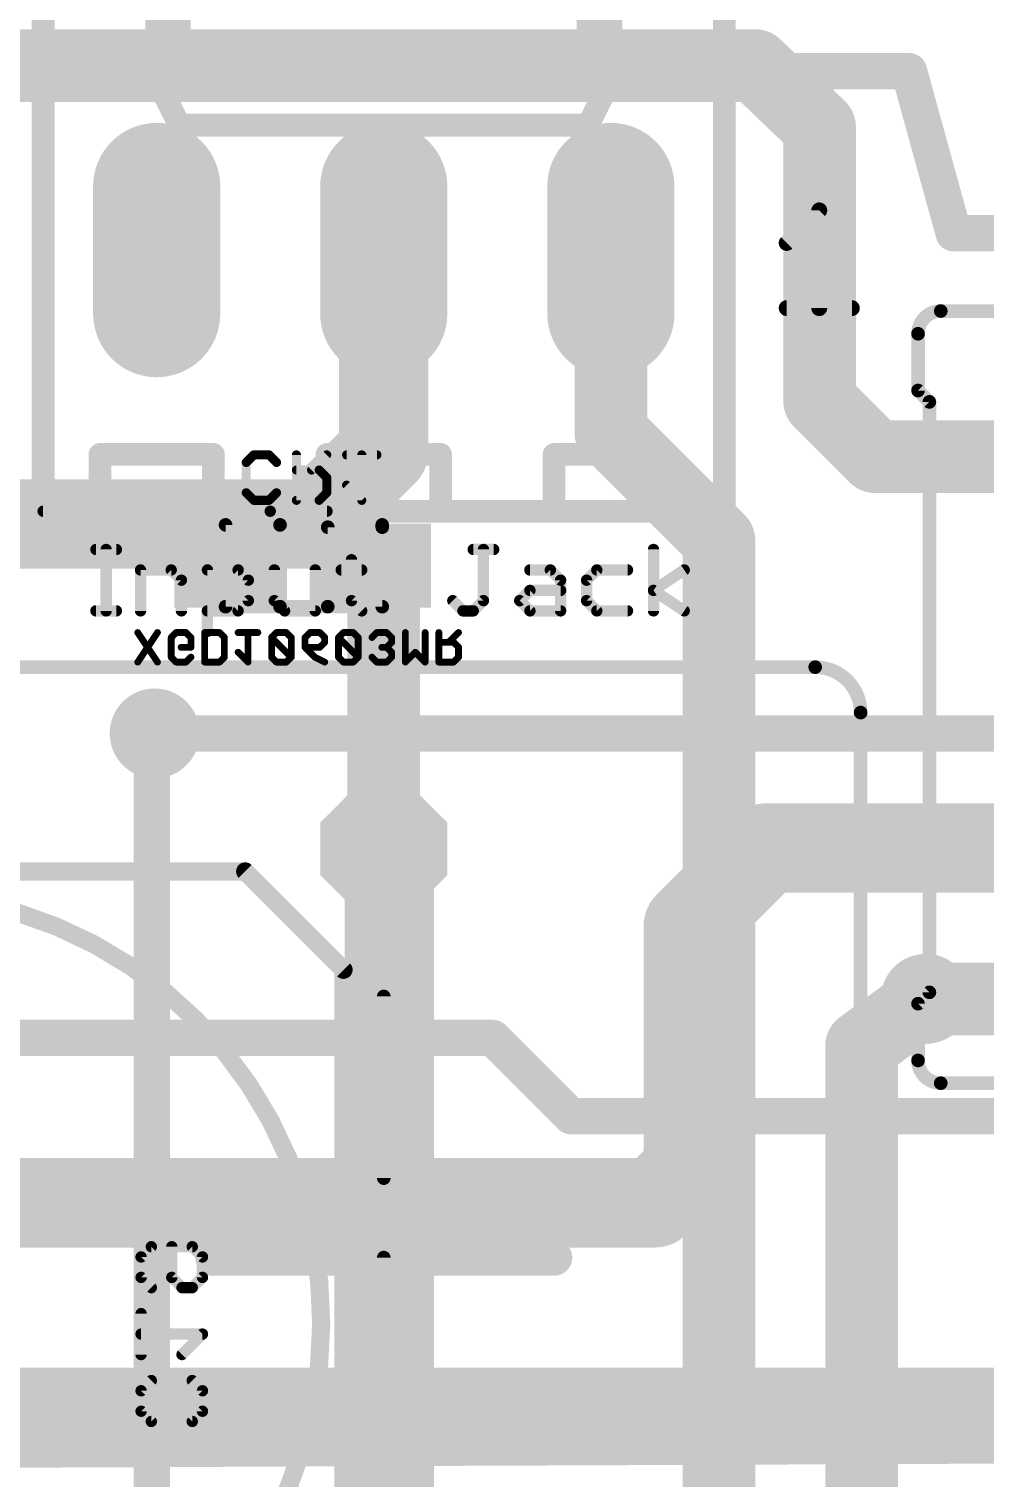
# Model space of a CAD drawing. Header units: inches. Extents: x -5 to 142, y -3 to 122.
# Drawn here: x 36.03 to 46.73, y 63.77 to 79.97 of the extents above; entities that cross this region are included whole.
import ezdxf

# ---------------------------------------------------------------- set-up
doc = ezdxf.new("R2010")
doc.units = ezdxf.units.IN
doc.header["$MEASUREMENT"] = 0
for name, color, linetype in [('1', 22, 'Continuous'), ('15', 22, 'Continuous'), ('16', 175, 'Continuous'), ('17', 82, 'Continuous'), ('18', 82, 'Continuous'), ('2', 175, 'Continuous'), ('21', 253, 'Continuous'), ('22', 253, 'Continuous'), ('26', 253, 'Continuous'), ('27', 253, 'Continuous'), ('51', 253, 'Continuous'), ('52', 253, 'Continuous')]:
    doc.layers.add(name, color=color, linetype=linetype)

# ---------------------------------------------------------------- blocks, each defined once
blk = doc.blocks.new('OCTAGONP')
at = {"const_width": 0.5}
blk.add_lwpolyline([(-0.25, -0.1036), (-0.25, 0.1036), (-0.1036, 0.25), (0.1036, 0.25), (0.25, 0.1036), (0.25, -0.1036), (0.1036, -0.25), (-0.1036, -0.25), (-0.25, -0.1036), (-0.25, 0.1036)], dxfattribs=at)
blk = doc.blocks.new('ROUNDP')
at = {"const_width": 0.5}
blk.add_lwpolyline([(0, -0.25, 1), (0, 0.25, 1), (0, -0.25)], format="xyb", dxfattribs=at)
blk = doc.blocks.new('RECT')
blk.add_solid([(-0.5, -0.5), (0.5, -0.5), (-0.5, 0.5), (0.5, 0.5)])
blk = doc.blocks.new('LONGP100')
at = {"const_width": 1}
blk.add_lwpolyline([(-0.5, 0), (0.5, 0)], dxfattribs=at)
at = {"const_width": 0.5}
for points in [[(-0.5, 0.25, 1), (-0.5, -0.25)], [(0.5, -0.25, 1), (0.5, 0.25)]]:
    blk.add_lwpolyline(points, format="xyb", dxfattribs=at)
blk = doc.blocks.new('ROUNDV')
at = {"const_width": 0.5}
blk.add_lwpolyline([(0, -0.25, 1), (0, 0.25, 1), (0, -0.25)], format="xyb", dxfattribs=at)

msp = doc.modelspace()

# ---------------------------------------------------------------- linework, layer by layer
msp.add_circle((21, 94), 16)
at = {"layer": '1'}
for points, const_width in [([(29.3438, 79.5625), (44.1562, 79.5625)], 0.8128), ([(44.1562, 79.5625), (44.875, 78.875)], 0.8128), ([(44.875, 78.875), (44.875, 75.8125)], 0.8128), ([(40, 77.5), (40, 75.25)], 1), ([(44.875, 75.8125), (45.5, 75.1875)], 0.8128), ([(40, 75.25), (39.1875, 74.4375)], 1), ([(45.5, 75.1875), (54.125, 75.1875)], 0.8128), ([(39.1875, 74.4375), (15.6475, 74.4375)], 1), ([(37.4375, 72.0938), (48.3125, 72.0938)], 0.4064), ([(31.7188, 68.6875), (41.2188, 68.6875)], 0.4064), ([(41.2188, 68.6875), (42.0938, 67.8125)], 0.4064), ([(42.0938, 67.8125), (60.2812, 67.8125)], 0.4064), ([(49.0625, 64.5), (29.5, 64.5)], 1)]:
    msp.add_lwpolyline(points, dxfattribs=dict(at, const_width=const_width))
for points, const_width in [([(44.2967, 79.7093, 1), (44.0158, 79.4157)], 0.4064), ([(44.1562, 79.3593, 1), (44.1562, 79.7657)], 0.4064), ([(45.0782, 78.875, 1), (44.6718, 78.875)], 0.4064), ([(44.7345, 78.7282, 1), (45.0155, 79.0218)], 0.4064), ([(40.25, 77.5, 1), (39.75, 77.5)], 0.5), ([(45.0187, 75.9562, 1), (44.7313, 75.6688)], 0.4064), ([(44.6718, 75.8125, 1), (45.0782, 75.8125)], 0.4064), ([(40.1768, 75.0732, 1), (39.8232, 75.4268)], 0.5), ([(45.5, 75.3907, 1), (45.5, 74.9843)], 0.4064), ([(45.3563, 75.0438, 1), (45.6437, 75.3312)], 0.4064), ([(39.75, 75.25, 1), (40.25, 75.25)], 0.5), ([(39.1875, 74.1875, 1), (39.1875, 74.6875)], 0.5), ([(39.0107, 74.6143, 1), (39.3643, 74.2607)], 0.5), ([(37.4375, 72.1953, 1), (37.4375, 71.9922)], 0.2032), ([(41.2906, 68.7593, 1), (41.1469, 68.6157)], 0.2032), ([(41.2188, 68.5859, 1), (41.2188, 68.7891)], 0.2032), ([(42.0938, 67.9141, 1), (42.0938, 67.7109)], 0.2032), ([(42.0219, 67.7407, 1), (42.1656, 67.8843)], 0.2032)]:
    msp.add_lwpolyline(points, format="xyb", dxfattribs=dict(at, const_width=const_width))
at = {"layer": '15'}
for points, const_width in [([(45.875, 79.5), (20.8125, 79.5)], 0.4064), ([(46.375, 77.6875), (45.875, 79.5)], 0.4064), ([(62.0625, 77.6875), (46.375, 77.6875)], 0.4064), ([(44.2812, 70.8125), (43.4062, 69.9375)], 1), ([(47.9375, 70.8125), (44.2812, 70.8125)], 1), ([(43.4062, 69.9375), (43.4062, 67.2188)], 1), ([(43.4062, 67.2188), (43.0312, 66.8438)], 1), ([(43.0312, 66.8438), (35.5, 66.8438)], 1), ([(34.375, 64.375), (49.5, 64.4375)], 1)]:
    msp.add_lwpolyline(points, dxfattribs=dict(at, const_width=const_width))
for points, const_width in [([(45.9729, 79.527, 1), (45.7771, 79.473)], 0.2032), ([(45.875, 79.3984, 1), (45.875, 79.6016)], 0.2032), ([(46.375, 77.7891, 1), (46.375, 77.5859)], 0.2032), ([(46.2771, 77.6605, 1), (46.4729, 77.7145)], 0.2032), ([(44.2812, 71.0625, 1), (44.2812, 70.5625)], 0.5), ([(44.458, 70.6357, 1), (44.1045, 70.9893)], 0.5), ([(43.6562, 69.9375, 1), (43.1562, 69.9375)], 0.5), ([(43.2295, 70.1143, 1), (43.583, 69.7607)], 0.5), ([(43.583, 67.042, 1), (43.2295, 67.3955)], 0.5), ([(43.1562, 67.2188, 1), (43.6562, 67.2188)], 0.5), ([(42.8545, 67.0205, 1), (43.208, 66.667)], 0.5), ([(43.0312, 66.5938, 1), (43.0312, 67.0938)], 0.5)]:
    msp.add_lwpolyline(points, format="xyb", dxfattribs=dict(at, const_width=const_width))
at = {"layer": '16', "const_width": 0.4064}
for points in [[(40.1456, 73.999, 1), (39.7437, 73.9385)], [(40.2032, 73.6009, 1), (39.7968, 73.6009)], [(39.7991, 73.5707, 1), (40.2009, 73.6311)], [(39.7968, 70.803, 1), (40.2032, 70.803)], [(46.0625, 69.3282, 1), (46.0625, 68.9218)]]:
    msp.add_lwpolyline(points, format="xyb", dxfattribs=at)
at = {"layer": '16', "const_width": 0.8128}
for points in [[(40, 73.6009), (39.9447, 73.9688)], [(40, 70.803), (40, 73.6009)], [(46.0625, 69.125), (49.4379, 69.125)]]:
    msp.add_lwpolyline(points, dxfattribs=at)
at = {"layer": '2'}
for points, const_width in [([(18.5625, 79.5), (45.875, 79.5)], 0.4064), ([(45.875, 79.5), (46.375, 77.6875)], 0.4064), ([(42.54, 77.5), (42.54, 75.46)], 0.8128), ([(46.375, 77.6875), (62.0625, 77.6875)], 0.4064), ([(42.54, 75.46), (43.75, 74.25)], 0.8128), ([(43.75, 74.25), (43.75, 47.25)], 0.8128), ([(37.4062, 72.0625), (37.4375, 72.0938)], 0.4064), ([(37.4062, 56.125), (37.4062, 72.0625)], 0.4064), ([(40.0625, 70.7405), (40, 70.803)], 1), ([(40.0625, 55.8125), (40.0625, 70.7405)], 1), ([(45.3438, 68.5938), (46.0625, 69.125)], 0.8128), ([(45.3438, 58.9375), (45.3438, 68.5938)], 0.8128)]:
    msp.add_lwpolyline(points, dxfattribs=dict(at, const_width=const_width))
for points, const_width in [([(45.9729, 79.527, 1), (45.7771, 79.473)], 0.2032), ([(45.875, 79.3984, 1), (45.875, 79.6016)], 0.2032), ([(42.7432, 77.5, 1), (42.3368, 77.5)], 0.4064), ([(46.375, 77.7891, 1), (46.375, 77.5859)], 0.2032), ([(46.2771, 77.6605, 1), (46.4729, 77.7145)], 0.2032), ([(42.6837, 75.6037, 1), (42.3963, 75.3163)], 0.4064), ([(42.3368, 75.46, 1), (42.7432, 75.46)], 0.4064), ([(43.9532, 74.25, 1), (43.5468, 74.25)], 0.4064), ([(43.6063, 74.1063, 1), (43.8937, 74.3937)], 0.4064), ([(37.5093, 72.0219, 1), (37.3657, 72.1656)], 0.2032), ([(37.5078, 72.0625, 1), (37.3047, 72.0625)], 0.2032), ([(37.3344, 72.1343, 1), (37.4781, 71.9907)], 0.2032), ([(40.1768, 70.9798, 1), (39.8232, 70.6262)], 0.5), ([(40.3125, 70.7405, 1), (39.8125, 70.7405)], 0.5), ([(39.8857, 70.5637, 1), (40.2393, 70.9173)], 0.5), ([(46.1833, 68.9616, 1), (45.9417, 69.2884)], 0.4064), ([(45.547, 68.5938, 1), (45.1405, 68.5938)], 0.4064), ([(45.223, 68.7572, 1), (45.4645, 68.4303)], 0.4064)]:
    msp.add_lwpolyline(points, format="xyb", dxfattribs=dict(at, const_width=const_width))
at = {"layer": '21'}
for points, const_width in [([(36.19, 77.5), (36.19, 80.421)], 0.254), ([(37.46, 79.405), (37.46, 80.421)], 0.254), ([(37.714, 80.421), (37.714, 79.405)], 0.254), ([(42.286, 80.421), (42.286, 79.405)], 0.254), ([(42.54, 79.405), (42.54, 80.421)], 0.254), ([(43.81, 77.5), (43.81, 80.421)], 0.254), ([(37.46, 79.405), (37.714, 79.405)], 0.254), ([(37.46, 79.405), (37.714, 78.897)], 0.254), ([(37.714, 79.405), (42.286, 79.405)], 0.254), ([(42.286, 79.405), (42.54, 79.405)], 0.254), ([(42.286, 78.897), (42.54, 79.405)], 0.254), ([(37.714, 78.897), (42.286, 78.897)], 0.254), ([(44.507, 77.5796), (44.8714, 77.9439)], 0.1778), ([(44.8714, 77.9439), (44.8714, 76.8508)], 0.1778), ([(36.19, 77.5), (36.19, 74.579)], 0.254), ([(43.81, 77.5), (43.81, 74.579)], 0.254), ([(44.507, 76.8508), (45.2358, 76.8508)], 0.1778), ([(46.23, 76.818), (48.77, 76.818)], 0.1524), ([(45.976, 76.564), (45.976, 75.929)], 0.1524), ([(46.103, 75.802), (45.976, 75.929)], 0.1524), ([(46.103, 69.198), (46.103, 75.802)], 0.1524), ([(36.825, 74.579), (36.825, 75.214)], 0.254), ([(36.825, 75.214), (38.095, 75.214)], 0.254), ([(38.095, 75.214), (38.095, 74.579)], 0.254), ([(39.365, 74.579), (39.365, 75.214)], 0.254), ([(39.365, 75.214), (40.635, 75.214)], 0.254), ([(40.635, 75.214), (40.635, 74.579)], 0.254), ([(41.905, 74.579), (41.905, 75.214)], 0.254), ([(41.905, 75.214), (43.175, 75.214)], 0.254), ([(43.175, 75.214), (43.175, 74.579)], 0.254), ([(36.19, 74.579), (38.73, 74.579)], 0.127), ([(36.444, 74.579), (36.825, 74.579)], 0.254), ([(38.095, 74.579), (36.825, 74.579)], 0.254), ([(38.095, 74.579), (39.365, 74.579)], 0.254), ([(39.365, 74.579), (38.73, 74.579)], 0.127), ([(40.635, 74.579), (39.365, 74.579)], 0.254), ([(40.635, 74.579), (41.905, 74.579)], 0.254), ([(43.175, 74.579), (41.905, 74.579)], 0.254), ([(43.175, 74.579), (43.81, 74.579)], 0.254), ([(35.174, 72.835), (44.826, 72.835)], 0.1524), ([(45.334, 72.327), (45.334, 46.673)], 0.1524), ([(40, 69.152), (40, 67.12)], 0.1524), ([(46.103, 69.198), (45.976, 69.071)], 0.1524), ([(45.976, 68.436), (45.976, 69.071)], 0.1524), ([(46.23, 68.182), (48.77, 68.182)], 0.1524), ([(40, 67.12), (38.095, 67.12)], 0.4064), ([(41.905, 67.12), (40, 67.12)], 0.4064), ([(40, 66.231), (38.095, 66.231)], 0.4064), ([(41.905, 66.231), (40, 66.231)], 0.4064), ([(40, 66.231), (40, 49.848)], 0.1524)]:
    msp.add_lwpolyline(points, dxfattribs=dict(at, const_width=const_width))
for points, const_width in [([(37.46, 79.4685, 1), (37.46, 79.3415)], 0.127), ([(37.5168, 79.4334, 1), (37.4032, 79.3766)], 0.127), ([(37.3965, 79.405, 1), (37.5235, 79.405)], 0.127), ([(37.714, 79.4685, 1), (37.714, 79.3415)], 0.127), ([(37.6505, 79.405, 1), (37.7775, 79.405)], 0.127), ([(37.714, 79.3415, 1), (37.714, 79.4685)], 0.127), ([(42.286, 79.4685, 1), (42.286, 79.3415)], 0.127), ([(42.2225, 79.405, 1), (42.3495, 79.405)], 0.127), ([(42.286, 79.3415, 1), (42.286, 79.4685)], 0.127), ([(42.4765, 79.405, 1), (42.6035, 79.405)], 0.127), ([(42.5968, 79.3766, 1), (42.4832, 79.4334)], 0.127), ([(42.54, 79.3415, 1), (42.54, 79.4685)], 0.127), ([(37.714, 78.9605, 1), (37.714, 78.8335)], 0.127), ([(37.6572, 78.8686, 1), (37.7708, 78.9254)], 0.127), ([(42.2292, 78.9254, 1), (42.3428, 78.8686)], 0.127), ([(42.286, 78.8335, 1), (42.286, 78.9605)], 0.127), ([(44.9158, 77.9439, 1), (44.8269, 77.9439)], 0.0889), ([(44.9028, 77.9125, 1), (44.8399, 77.9754)], 0.0889), ([(44.4756, 77.611, 1), (44.5384, 77.5481)], 0.0889), ([(36.2535, 77.5, 1), (36.1265, 77.5)], 0.127), ([(36.1265, 77.5, 1), (36.2535, 77.5)], 0.127), ([(43.8735, 77.5, 1), (43.7465, 77.5)], 0.127), ([(43.7465, 77.5, 1), (43.8735, 77.5)], 0.127), ([(44.507, 76.8952, 1), (44.507, 76.8064)], 0.0889), ([(44.8269, 76.8508, 1), (44.9158, 76.8508)], 0.0889), ([(45.2358, 76.8064, 1), (45.2358, 76.8952)], 0.0889), ([(46.23, 76.818, 0.4142), (45.976, 76.564)], 0.1524), ([(46.23, 76.8561, 1), (46.23, 76.7799)], 0.0762), ([(46.23, 76.7799, 1), (46.23, 76.8561)], 0.0762), ([(46.0141, 76.564, 1), (45.9379, 76.564)], 0.0762), ([(45.9379, 76.564, 1), (46.0141, 76.564)], 0.0762), ([(45.9379, 75.929, 1), (46.0141, 75.929)], 0.0762), ([(46.0029, 75.9559, 1), (45.9491, 75.9021)], 0.0762), ([(46.1411, 75.802, 1), (46.0649, 75.802)], 0.0762), ([(46.0761, 75.7751, 1), (46.1299, 75.8289)], 0.0762), ([(36.8885, 75.214, 1), (36.7615, 75.214)], 0.127), ([(36.825, 75.2775, 1), (36.825, 75.1505)], 0.127), ([(38.1585, 75.214, 1), (38.0315, 75.214)], 0.127), ([(38.095, 75.1505, 1), (38.095, 75.2775)], 0.127), ([(39.4285, 75.214, 1), (39.3015, 75.214)], 0.127), ([(39.365, 75.2775, 1), (39.365, 75.1505)], 0.127), ([(40.6985, 75.214, 1), (40.5715, 75.214)], 0.127), ([(40.635, 75.1505, 1), (40.635, 75.2775)], 0.127), ([(41.9685, 75.214, 1), (41.8415, 75.214)], 0.127), ([(41.905, 75.2775, 1), (41.905, 75.1505)], 0.127), ([(43.2385, 75.214, 1), (43.1115, 75.214)], 0.127), ([(43.175, 75.1505, 1), (43.175, 75.2775)], 0.127), ([(36.1265, 74.579, 1), (36.2535, 74.579)], 0.127), ([(36.19, 74.6108, 1), (36.19, 74.5472)], 0.0635), ([(36.444, 74.6425, 1), (36.444, 74.5155)], 0.127), ([(36.825, 74.6425, 1), (36.825, 74.5155)], 0.127), ([(36.7615, 74.579, 1), (36.8885, 74.579)], 0.127), ([(36.825, 74.5155, 1), (36.825, 74.6425)], 0.127), ([(38.095, 74.6425, 1), (38.095, 74.5155)], 0.127), ([(38.0315, 74.579, 1), (38.1585, 74.579)], 0.127), ([(38.095, 74.5155, 1), (38.095, 74.6425)], 0.127), ([(38.73, 74.6108, 1), (38.73, 74.5472)], 0.0635), ([(38.73, 74.5472, 1), (38.73, 74.6108)], 0.0635), ([(39.365, 74.6425, 1), (39.365, 74.5155)], 0.127), ([(39.3015, 74.579, 1), (39.4285, 74.579)], 0.127), ([(39.365, 74.5155, 1), (39.365, 74.6425)], 0.127), ([(39.365, 74.5472, 1), (39.365, 74.6108)], 0.0635), ([(40.635, 74.6425, 1), (40.635, 74.5155)], 0.127), ([(40.5715, 74.579, 1), (40.6985, 74.579)], 0.127), ([(40.635, 74.5155, 1), (40.635, 74.6425)], 0.127), ([(41.905, 74.6425, 1), (41.905, 74.5155)], 0.127), ([(41.8415, 74.579, 1), (41.9685, 74.579)], 0.127), ([(41.905, 74.5155, 1), (41.905, 74.6425)], 0.127), ([(43.175, 74.6425, 1), (43.175, 74.5155)], 0.127), ([(43.1115, 74.579, 1), (43.2385, 74.579)], 0.127), ([(43.175, 74.5155, 1), (43.175, 74.6425)], 0.127), ([(43.7465, 74.579, 1), (43.8735, 74.579)], 0.127), ([(43.81, 74.5155, 1), (43.81, 74.6425)], 0.127), ([(45.334, 72.327, 0.4142), (44.826, 72.835)], 0.1524), ([(44.826, 72.8731, 1), (44.826, 72.7969)], 0.0762), ([(44.826, 72.7969, 1), (44.826, 72.8731)], 0.0762), ([(45.3721, 72.327, 1), (45.2959, 72.327)], 0.0762), ([(45.2959, 72.327, 1), (45.3721, 72.327)], 0.0762), ([(40.0381, 69.152, 1), (39.9619, 69.152)], 0.0762), ([(46.0649, 69.198, 1), (46.1411, 69.198)], 0.0762), ([(46.1299, 69.1711, 1), (46.0761, 69.2249)], 0.0762), ([(46.0141, 69.071, 1), (45.9379, 69.071)], 0.0762), ([(45.9491, 69.0979, 1), (46.0029, 69.0441)], 0.0762), ([(45.976, 68.436, 0.4142), (46.23, 68.182)], 0.1524), ([(46.0141, 68.436, 1), (45.9379, 68.436)], 0.0762), ([(45.9379, 68.436, 1), (46.0141, 68.436)], 0.0762), ([(46.23, 68.2201, 1), (46.23, 68.1439)], 0.0762), ([(46.23, 68.1439, 1), (46.23, 68.2201)], 0.0762), ([(38.095, 67.2216, 1), (38.095, 67.0184)], 0.2032), ([(40, 67.2216, 1), (40, 67.0184)], 0.2032), ([(40, 67.0184, 1), (40, 67.2216)], 0.2032), ([(41.905, 67.0184, 1), (41.905, 67.2216)], 0.2032), ([(39.9619, 67.12, 1), (40.0381, 67.12)], 0.0762), ([(38.095, 66.3326, 1), (38.095, 66.1294)], 0.2032), ([(40, 66.3326, 1), (40, 66.1294)], 0.2032), ([(40, 66.1294, 1), (40, 66.3326)], 0.2032), ([(40.0381, 66.231, 1), (39.9619, 66.231)], 0.0762), ([(41.905, 66.1294, 1), (41.905, 66.3326)], 0.2032)]:
    msp.add_lwpolyline(points, format="xyb", dxfattribs=dict(at, const_width=const_width))
at = {"layer": '22'}
for points, const_width in [([(37.2643, 73.2325, 1), (37.2325, 73.2113)], 0.0381), ([(37.4846, 73.2113, 1), (37.4529, 73.2325)], 0.0381), ([(37.6777, 73.241, 1), (37.6777, 73.2029)], 0.0381), ([(37.6912, 73.2084, 1), (37.6642, 73.2354)], 0.0381), ([(37.8013, 73.2354, 1), (37.7744, 73.2084)], 0.0381), ([(37.7878, 73.2029, 1), (37.7878, 73.241)], 0.0381), ([(37.9968, 73.241, 1), (37.9968, 73.2029)], 0.0381), ([(38.0159, 73.2219, 1), (37.9778, 73.2219)], 0.0381), ([(38.1755, 73.2354, 1), (38.1486, 73.2084)], 0.0381), ([(38.1621, 73.2029, 1), (38.1621, 73.241)], 0.0381), ([(38.371, 73.241, 1), (38.371, 73.2029)], 0.0381), ([(38.5002, 73.2219, 1), (38.4621, 73.2219)], 0.0381), ([(38.5913, 73.2029, 1), (38.5913, 73.241)], 0.0381), ([(38.8003, 73.241, 1), (38.8003, 73.2029)], 0.0381), ([(38.8138, 73.2084, 1), (38.7868, 73.2354)], 0.0381), ([(38.9239, 73.2354, 1), (38.897, 73.2084)], 0.0381), ([(38.9105, 73.2029, 1), (38.9105, 73.241)], 0.0381), ([(39.1745, 73.241, 1), (39.1745, 73.2029)], 0.0381), ([(39.188, 73.2084, 1), (39.161, 73.2354)], 0.0381), ([(39.2981, 73.2354, 1), (39.2712, 73.2084)], 0.0381), ([(39.2847, 73.2029, 1), (39.2847, 73.241)], 0.0381), ([(39.5487, 73.241, 1), (39.5487, 73.2029)], 0.0381), ([(39.5622, 73.2084, 1), (39.5352, 73.2354)], 0.0381), ([(39.6723, 73.2354, 1), (39.6454, 73.2084)], 0.0381), ([(39.6589, 73.2029, 1), (39.6589, 73.241)], 0.0381), ([(39.9229, 73.241, 1), (39.9229, 73.2029)], 0.0381), ([(39.9364, 73.2084, 1), (39.9095, 73.2354)], 0.0381), ([(40.0466, 73.2354, 1), (40.0196, 73.2084)], 0.0381), ([(40.0331, 73.2029, 1), (40.0331, 73.241)], 0.0381), ([(40.2611, 73.2219, 1), (40.223, 73.2219)], 0.0381), ([(40.4814, 73.2219, 1), (40.4433, 73.2219)], 0.0381), ([(40.6353, 73.2219, 1), (40.5972, 73.2219)], 0.0381), ([(40.85, 73.2084, 1), (40.8231, 73.2354)], 0.0381), ([(37.6091, 73.1803, 1), (37.6361, 73.1534)], 0.0381), ([(37.6417, 73.1668, 1), (37.6036, 73.1668)], 0.0381), ([(37.7328, 73.0757, 1), (37.7328, 73.0376)], 0.0381), ([(37.862, 73.1668, 1), (37.8239, 73.1668)], 0.0381), ([(37.8295, 73.1534, 1), (37.8564, 73.1803)], 0.0381), ([(37.8429, 73.0376, 1), (37.8429, 73.0757)], 0.0381), ([(38.2362, 73.1668, 1), (38.1981, 73.1668)], 0.0381), ([(38.2037, 73.1534, 1), (38.2306, 73.1803)], 0.0381), ([(38.7643, 73.1668, 1), (38.7262, 73.1668)], 0.0381), ([(38.7587, 73.1803, 1), (38.7318, 73.1534)], 0.0381), ([(38.7318, 73.1803, 1), (38.7587, 73.1534)], 0.0381), ([(38.9846, 73.1668, 1), (38.9465, 73.1668)], 0.0381), ([(38.9521, 73.1534, 1), (38.979, 73.1803)], 0.0381), ([(39.1194, 73.0757, 1), (39.1194, 73.0376)], 0.0381), ([(39.1385, 73.1668, 1), (39.1004, 73.1668)], 0.0381), ([(39.106, 73.1803, 1), (39.1329, 73.1534)], 0.0381), ([(39.1329, 73.0701, 1), (39.106, 73.0432)], 0.0381), ([(39.2847, 73.0376, 1), (39.2847, 73.0757)], 0.0381), ([(39.3588, 73.1668, 1), (39.3207, 73.1668)], 0.0381), ([(39.3207, 73.1117, 1), (39.3588, 73.1117)], 0.0381), ([(39.3263, 73.1534, 1), (39.3532, 73.1803)], 0.0381), ([(39.3532, 73.0983, 1), (39.3263, 73.1252)], 0.0381), ([(39.5127, 73.1668, 1), (39.4746, 73.1668)], 0.0381), ([(39.5071, 73.1803, 1), (39.4802, 73.1534)], 0.0381), ([(39.4802, 73.1803, 1), (39.5071, 73.1534)], 0.0381), ([(39.733, 73.1668, 1), (39.6949, 73.1668)], 0.0381), ([(39.7005, 73.1534, 1), (39.7274, 73.1803)], 0.0381), ([(39.8544, 73.1803, 1), (39.8813, 73.1534)], 0.0381), ([(39.978, 73.0757, 1), (39.978, 73.0376)], 0.0381), ([(40.0466, 73.0701, 1), (40.0196, 73.0432)], 0.0381), ([(40.0331, 73.0376, 1), (40.0331, 73.0757)], 0.0381), ([(40.1072, 73.1668, 1), (40.0691, 73.1668)], 0.0381), ([(40.0691, 73.1117, 1), (40.1072, 73.1117)], 0.0381), ([(40.1016, 73.0983, 1), (40.0747, 73.1252)], 0.0381), ([(40.0747, 73.1534, 1), (40.1016, 73.1803)], 0.0381), ([(40.6163, 73.1308, 1), (40.6163, 73.0927)], 0.0381), ([(40.7129, 73.1252, 1), (40.7399, 73.0983)], 0.0381), ([(40.795, 73.1252, 1), (40.768, 73.0983)], 0.0381), ([(40.7815, 73.0927, 1), (40.7815, 73.1308)], 0.0381), ([(40.8556, 73.0567, 1), (40.8175, 73.0567)], 0.0381), ([(37.6361, 72.96, 1), (37.6091, 72.933)], 0.0381), ([(37.6036, 72.9465, 1), (37.6417, 72.9465)], 0.0381), ([(37.8239, 73.0567, 1), (37.862, 73.0567)], 0.0381), ([(37.8564, 72.933, 1), (37.8295, 72.96)], 0.0381), ([(38.1981, 72.9465, 1), (38.2362, 72.9465)], 0.0381), ([(38.2306, 72.933, 1), (38.2037, 72.96)], 0.0381), ([(38.3845, 73.0151, 1), (38.3575, 72.9881)], 0.0381), ([(38.7587, 72.96, 1), (38.7318, 72.933)], 0.0381), ([(38.7262, 72.9465, 1), (38.7643, 72.9465)], 0.0381), ([(38.9465, 72.9465, 1), (38.9846, 72.9465)], 0.0381), ([(38.979, 72.933, 1), (38.9521, 72.96)], 0.0381), ([(38.9521, 72.933, 1), (38.979, 72.96)], 0.0381), ([(39.1004, 73.0567, 1), (39.1385, 73.0567)], 0.0381), ([(39.2381, 72.9635, 1), (39.2211, 72.9295)], 0.0381), ([(39.2161, 72.933, 1), (39.2431, 72.96)], 0.0381), ([(39.2712, 73.0701, 1), (39.2981, 73.0432)], 0.0381), ([(39.5071, 72.96, 1), (39.4802, 72.933)], 0.0381), ([(39.4746, 72.9465, 1), (39.5127, 72.9465)], 0.0381), ([(39.6949, 72.9465, 1), (39.733, 72.9465)], 0.0381), ([(39.7274, 72.933, 1), (39.7005, 72.96)], 0.0381), ([(39.7005, 72.933, 1), (39.7274, 72.96)], 0.0381), ([(39.8813, 72.96, 1), (39.8544, 72.933)], 0.0381), ([(40.0196, 73.0701, 1), (40.0466, 73.0432)], 0.0381), ([(40.1072, 73.0016, 1), (40.0691, 73.0016)], 0.0381), ([(40.0691, 72.9465, 1), (40.1072, 72.9465)], 0.0381), ([(40.0747, 72.9881, 1), (40.1016, 73.0151)], 0.0381), ([(40.1016, 72.933, 1), (40.0747, 72.96)], 0.0381), ([(40.3657, 73.0151, 1), (40.3387, 72.9881)], 0.0381), ([(40.3657, 72.9881, 1), (40.3387, 73.0151)], 0.0381), ([(40.8175, 72.9465, 1), (40.8556, 72.9465)], 0.0381), ([(40.8231, 73.0432, 1), (40.85, 73.0701)], 0.0381), ([(40.85, 72.933, 1), (40.8231, 72.96)], 0.0381), ([(37.2325, 72.902, 1), (37.2643, 72.8809)], 0.0381), ([(37.4529, 72.8809, 1), (37.4846, 72.902)], 0.0381), ([(37.6777, 72.9105, 1), (37.6777, 72.8724)], 0.0381), ([(37.6642, 72.8779, 1), (37.6912, 72.9049)], 0.0381), ([(37.7744, 72.9049, 1), (37.8013, 72.8779)], 0.0381), ([(37.7878, 72.8724, 1), (37.7878, 72.9105)], 0.0381), ([(37.9968, 72.9105, 1), (37.9968, 72.8724)], 0.0381), ([(37.9778, 72.8914, 1), (38.0159, 72.8914)], 0.0381), ([(38.1486, 72.9049, 1), (38.1755, 72.8779)], 0.0381), ([(38.1621, 72.8724, 1), (38.1621, 72.9105)], 0.0381), ([(38.4621, 72.8914, 1), (38.5002, 72.8914)], 0.0381), ([(38.4677, 72.8779, 1), (38.4946, 72.9049)], 0.0381), ([(38.8003, 72.9105, 1), (38.8003, 72.8724)], 0.0381), ([(38.7868, 72.8779, 1), (38.8138, 72.9049)], 0.0381), ([(38.897, 72.9049, 1), (38.9239, 72.8779)], 0.0381), ([(38.9105, 72.8724, 1), (38.9105, 72.9105)], 0.0381), ([(39.3312, 72.8744, 1), (39.3483, 72.9085)], 0.0381), ([(39.5487, 72.9105, 1), (39.5487, 72.8724)], 0.0381), ([(39.5352, 72.8779, 1), (39.5622, 72.9049)], 0.0381), ([(39.6454, 72.9049, 1), (39.6723, 72.8779)], 0.0381), ([(39.6589, 72.8724, 1), (39.6589, 72.9105)], 0.0381), ([(39.9229, 72.9105, 1), (39.9229, 72.8724)], 0.0381), ([(39.9095, 72.8779, 1), (39.9364, 72.9049)], 0.0381), ([(40.0196, 72.9049, 1), (40.0466, 72.8779)], 0.0381), ([(40.0331, 72.8724, 1), (40.0331, 72.9105)], 0.0381), ([(40.2286, 72.9049, 1), (40.2555, 72.8779)], 0.0381), ([(40.223, 72.8914, 1), (40.2611, 72.8914)], 0.0381), ([(40.4433, 72.8914, 1), (40.4814, 72.8914)], 0.0381), ([(40.4489, 72.8779, 1), (40.4758, 72.9049)], 0.0381), ([(40.6163, 72.9105, 1), (40.6163, 72.8724)], 0.0381), ([(40.5972, 72.8914, 1), (40.6353, 72.8914)], 0.0381), ([(40.768, 72.9049, 1), (40.795, 72.8779)], 0.0381), ([(40.7815, 72.8724, 1), (40.7815, 72.9105)], 0.0381), ([(38.4859, 70.5859, 1), (38.4141, 70.5141)], 0.1016), ([(39.6008, 69.45, 1), (39.4992, 69.45)], 0.1016), ([(39.5141, 69.4141, 1), (39.5859, 69.4859)], 0.1016)]:
    msp.add_lwpolyline(points, format="xyb", dxfattribs=dict(at, const_width=const_width))
for points, const_width in [([(37.2484, 72.8914), (37.4687, 73.2219)], 0.0762), ([(37.4687, 72.8914), (37.2484, 73.2219)], 0.0762), ([(37.6226, 73.1668), (37.6777, 73.2219)], 0.0762), ([(37.6777, 73.2219), (37.7878, 73.2219)], 0.0762), ([(37.7878, 73.2219), (37.8429, 73.1668)], 0.0762), ([(37.9968, 72.8914), (37.9968, 73.2219)], 0.0762), ([(37.9968, 73.2219), (38.1621, 73.2219)], 0.0762), ([(38.1621, 73.2219), (38.2171, 73.1668)], 0.0762), ([(38.371, 73.2219), (38.5913, 73.2219)], 0.0762), ([(38.4812, 72.8914), (38.4812, 73.2219)], 0.0762), ([(38.8003, 73.2219), (38.7452, 73.1668)], 0.0762), ([(38.9105, 73.2219), (38.8003, 73.2219)], 0.0762), ([(38.9655, 73.1668), (38.9105, 73.2219)], 0.0762), ([(39.1194, 73.1668), (39.1745, 73.2219)], 0.0762), ([(39.1745, 73.2219), (39.2847, 73.2219)], 0.0762), ([(39.2847, 73.2219), (39.3398, 73.1668)], 0.0762), ([(39.5487, 73.2219), (39.4936, 73.1668)], 0.0762), ([(39.6589, 73.2219), (39.5487, 73.2219)], 0.0762), ([(39.714, 73.1668), (39.6589, 73.2219)], 0.0762), ([(39.9229, 73.2219), (39.8678, 73.1668)], 0.0762), ([(40.0331, 73.2219), (39.9229, 73.2219)], 0.0762), ([(40.0882, 73.1668), (40.0331, 73.2219)], 0.0762), ([(40.242, 73.2219), (40.242, 72.8914)], 0.0762), ([(40.4624, 72.8914), (40.4624, 73.2219)], 0.0762), ([(40.6163, 73.2219), (40.6163, 72.8914)], 0.0762), ([(40.7264, 73.1117), (40.8366, 73.2219)], 0.0762), ([(37.6226, 72.9465), (37.6226, 73.1668)], 0.0762), ([(37.8429, 73.0567), (37.7328, 73.0567)], 0.0762), ([(37.8429, 73.1668), (37.8429, 73.0567)], 0.0762), ([(38.2171, 73.1668), (38.2171, 72.9465)], 0.0762), ([(38.7452, 73.1668), (38.7452, 72.9465)], 0.0762), ([(38.7452, 73.1668), (38.9655, 72.9465)], 0.0762), ([(38.9655, 72.9465), (38.9655, 73.1668)], 0.0762), ([(39.1194, 73.0567), (39.1194, 73.1668)], 0.0762), ([(39.2296, 72.9465), (39.1194, 73.0567)], 0.0762), ([(39.2847, 73.0567), (39.1194, 73.0567)], 0.0762), ([(39.3398, 73.1117), (39.2847, 73.0567)], 0.0762), ([(39.3398, 73.1668), (39.3398, 73.1117)], 0.0762), ([(39.4936, 73.1668), (39.4936, 72.9465)], 0.0762), ([(39.4936, 73.1668), (39.714, 72.9465)], 0.0762), ([(39.714, 72.9465), (39.714, 73.1668)], 0.0762), ([(40.0331, 73.0567), (39.978, 73.0567)], 0.0762), ([(40.0331, 73.0567), (40.0882, 73.1117)], 0.0762), ([(40.0882, 73.0016), (40.0331, 73.0567)], 0.0762), ([(40.0882, 73.1117), (40.0882, 73.1668)], 0.0762), ([(40.7815, 73.1117), (40.6163, 73.1117)], 0.0762), ([(40.8366, 73.0567), (40.7815, 73.1117)], 0.0762), ([(40.8366, 72.9465), (40.8366, 73.0567)], 0.0762), ([(37.6777, 72.8914), (37.6226, 72.9465)], 0.0762), ([(37.8429, 72.9465), (37.7878, 72.8914)], 0.0762), ([(38.2171, 72.9465), (38.1621, 72.8914)], 0.0762), ([(38.371, 73.0016), (38.4812, 72.8914)], 0.0762), ([(38.7452, 72.9465), (38.8003, 72.8914)], 0.0762), ([(38.9105, 72.8914), (38.9655, 72.9465)], 0.0762), ([(39.3398, 72.8914), (39.2296, 72.9465)], 0.0762), ([(39.4936, 72.9465), (39.5487, 72.8914)], 0.0762), ([(39.6589, 72.8914), (39.714, 72.9465)], 0.0762), ([(39.8678, 72.9465), (39.9229, 72.8914)], 0.0762), ([(40.0331, 72.8914), (40.0882, 72.9465)], 0.0762), ([(40.0882, 72.9465), (40.0882, 73.0016)], 0.0762), ([(40.242, 72.8914), (40.3522, 73.0016)], 0.0762), ([(40.3522, 73.0016), (40.4624, 72.8914)], 0.0762), ([(40.7815, 72.8914), (40.8366, 72.9465)], 0.0762), ([(37.7878, 72.8914), (37.6777, 72.8914)], 0.0762), ([(38.1621, 72.8914), (37.9968, 72.8914)], 0.0762), ([(38.8003, 72.8914), (38.9105, 72.8914)], 0.0762), ([(39.5487, 72.8914), (39.6589, 72.8914)], 0.0762), ([(39.9229, 72.8914), (40.0331, 72.8914)], 0.0762), ([(40.6163, 72.8914), (40.7815, 72.8914)], 0.0762), ([(39.55, 69.45), (38.45, 70.55)], 0.2032), ([(39.55, 60.45), (39.55, 69.45)], 0.2032)]:
    msp.add_lwpolyline(points, dxfattribs=dict(at, const_width=const_width))
at = {"layer": '26'}
for points, const_width in [([(38.4617, 75.1245), (38.5464, 75.2092)], 0.1016), ([(38.5464, 75.2092), (38.7159, 75.2092)], 0.1016), ([(38.7159, 75.2092), (38.8007, 75.1245)], 0.1016), ([(39.023, 75.2092), (39.023, 74.7008)], 0.1016), ([(39.1925, 75.0397), (39.362, 75.2092)], 0.1016), ([(39.5843, 75.2092), (39.9233, 75.2092)], 0.1016), ([(39.7538, 74.7008), (39.7538, 75.2092)], 0.1016), ([(38.4617, 74.7855), (38.4617, 75.1245)], 0.1016), ([(39.2772, 75.0397), (39.023, 75.0397)], 0.1016), ([(39.362, 74.955), (39.2772, 75.0397)], 0.1016), ([(39.362, 74.7855), (39.362, 74.955)], 0.1016), ([(39.5843, 74.8702), (39.7538, 74.7008)], 0.1016), ([(38.5464, 74.7008), (38.4617, 74.7855)], 0.1016), ([(38.7159, 74.7008), (38.5464, 74.7008)], 0.1016), ([(38.8007, 74.7855), (38.7159, 74.7008)], 0.1016), ([(39.023, 74.7008), (39.2772, 74.7008)], 0.1016), ([(39.2772, 74.7008), (39.362, 74.7855)], 0.1016), ([(37.2857, 66.2383), (37.4001, 66.3527)], 0.127), ([(37.2857, 66.0095), (37.2857, 66.2383)], 0.127), ([(37.4001, 66.3527), (37.8577, 66.3527)], 0.127), ([(37.6289, 66.0095), (37.6289, 66.3527)], 0.127), ([(37.8577, 66.3527), (37.9721, 66.2383)], 0.127), ([(37.9721, 66.2383), (37.9721, 66.0095)], 0.127), ([(37.4001, 65.8951), (37.2857, 66.0095)], 0.127), ([(37.7433, 65.8951), (37.6289, 66.0095)], 0.127), ([(37.9721, 66.0095), (37.8577, 65.8951)], 0.127), ([(37.8577, 65.8951), (37.7433, 65.8951)], 0.127), ([(37.2857, 65.1467), (37.2857, 65.6043)], 0.127), ([(37.9721, 65.3755), (37.2857, 65.3755)], 0.127), ([(37.7433, 65.1467), (37.9721, 65.3755)], 0.127), ([(37.2857, 64.7414), (37.4001, 64.8558)], 0.127), ([(37.8577, 64.8558), (37.9721, 64.7414)], 0.127), ([(37.2857, 64.5127), (37.2857, 64.7414)], 0.127), ([(37.9721, 64.7414), (37.9721, 64.5127)], 0.127), ([(37.4001, 64.3983), (37.2857, 64.5127)], 0.127), ([(37.9721, 64.5127), (37.8577, 64.3983)], 0.127), ([(37.8577, 64.3983), (37.4001, 64.3983)], 0.127)]:
    msp.add_lwpolyline(points, dxfattribs=dict(at, const_width=const_width))
for points, const_width in [([(38.5464, 75.2346, 1), (38.5464, 75.1838)], 0.0508), ([(38.5644, 75.1912, 1), (38.5285, 75.2272)], 0.0508), ([(38.7339, 75.2272, 1), (38.698, 75.1912)], 0.0508), ([(38.7159, 75.1838, 1), (38.7159, 75.2346)], 0.0508), ([(39.0484, 75.2092, 1), (38.9976, 75.2092)], 0.0508), ([(39.3799, 75.1912, 1), (39.344, 75.2272)], 0.0508), ([(39.5843, 75.2346, 1), (39.5843, 75.1838)], 0.0508), ([(39.7792, 75.2092, 1), (39.7284, 75.2092)], 0.0508), ([(39.9233, 75.1838, 1), (39.9233, 75.2346)], 0.0508), ([(38.4871, 75.1245, 1), (38.4363, 75.1245)], 0.0508), ([(38.4437, 75.1424, 1), (38.4797, 75.1065)], 0.0508), ([(38.7827, 75.1065, 1), (38.8186, 75.1424)], 0.0508), ([(39.023, 75.0651, 1), (39.023, 75.0143)], 0.0508), ([(39.1745, 75.0577, 1), (39.2104, 75.0218)], 0.0508), ([(39.2952, 75.0577, 1), (39.2593, 75.0218)], 0.0508), ([(39.2772, 75.0143, 1), (39.2772, 75.0651)], 0.0508), ([(39.3874, 74.955, 1), (39.3366, 74.955)], 0.0508), ([(39.344, 74.937, 1), (39.3799, 74.9729)], 0.0508), ([(39.6023, 74.8882, 1), (39.5664, 74.8523)], 0.0508), ([(38.4797, 74.8035, 1), (38.4437, 74.7675)], 0.0508), ([(38.4363, 74.7855, 1), (38.4871, 74.7855)], 0.0508), ([(38.5464, 74.7262, 1), (38.5464, 74.6754)], 0.0508), ([(38.5285, 74.6828, 1), (38.5644, 74.7187)], 0.0508), ([(38.698, 74.7187, 1), (38.7339, 74.6828)], 0.0508), ([(38.7159, 74.6754, 1), (38.7159, 74.7262)], 0.0508), ([(38.8186, 74.7675, 1), (38.7827, 74.8035)], 0.0508), ([(39.023, 74.7262, 1), (39.023, 74.6754)], 0.0508), ([(38.9976, 74.7008, 1), (39.0484, 74.7008)], 0.0508), ([(39.2593, 74.7187, 1), (39.2952, 74.6828)], 0.0508), ([(39.2772, 74.6754, 1), (39.2772, 74.7262)], 0.0508), ([(39.3366, 74.7855, 1), (39.3874, 74.7855)], 0.0508), ([(39.3799, 74.7675, 1), (39.344, 74.8035)], 0.0508), ([(39.7284, 74.7008, 1), (39.7792, 74.7008)], 0.0508), ([(39.7358, 74.6828, 1), (39.7718, 74.7187)], 0.0508), ([(37.3175, 66.2383, 1), (37.2539, 66.2383)], 0.0635), ([(37.2632, 66.2607, 1), (37.3082, 66.2158)], 0.0635), ([(37.4001, 66.3844, 1), (37.4001, 66.3209)], 0.0635), ([(37.4225, 66.3302, 1), (37.3776, 66.3751)], 0.0635), ([(37.6606, 66.3527, 1), (37.5971, 66.3527)], 0.0635), ([(37.8801, 66.3751, 1), (37.8352, 66.3302)], 0.0635), ([(37.8577, 66.3209, 1), (37.8577, 66.3844)], 0.0635), ([(38.0038, 66.2383, 1), (37.9403, 66.2383)], 0.0635), ([(37.9496, 66.2158, 1), (37.9945, 66.2607)], 0.0635), ([(37.3082, 66.0319, 1), (37.2632, 65.987)], 0.0635), ([(37.2539, 66.0095, 1), (37.3175, 66.0095)], 0.0635), ([(37.5971, 66.0095, 1), (37.6606, 66.0095)], 0.0635), ([(37.6513, 66.0319, 1), (37.6064, 65.987)], 0.0635), ([(37.9403, 66.0095, 1), (38.0038, 66.0095)], 0.0635), ([(37.9945, 65.987, 1), (37.9496, 66.0319)], 0.0635), ([(37.3776, 65.8726, 1), (37.4225, 65.9175)], 0.0635), ([(37.7433, 65.9268, 1), (37.7433, 65.8633)], 0.0635), ([(37.7208, 65.8726, 1), (37.7657, 65.9175)], 0.0635), ([(37.8352, 65.9175, 1), (37.8801, 65.8726)], 0.0635), ([(37.8577, 65.8633, 1), (37.8577, 65.9268)], 0.0635), ([(37.3175, 65.6043, 1), (37.2539, 65.6043)], 0.0635), ([(37.2857, 65.4072, 1), (37.2857, 65.3437)], 0.0635), ([(37.9945, 65.353, 1), (37.9496, 65.3979)], 0.0635), ([(37.9721, 65.3437, 1), (37.9721, 65.4072)], 0.0635), ([(37.2539, 65.1467, 1), (37.3175, 65.1467)], 0.0635), ([(37.7208, 65.1691, 1), (37.7657, 65.1242)], 0.0635), ([(37.4225, 64.8334, 1), (37.3776, 64.8783)], 0.0635), ([(37.8801, 64.8783, 1), (37.8352, 64.8334)], 0.0635), ([(37.3175, 64.7414, 1), (37.2539, 64.7414)], 0.0635), ([(37.2632, 64.7639, 1), (37.3082, 64.719)], 0.0635), ([(38.0038, 64.7414, 1), (37.9403, 64.7414)], 0.0635), ([(37.9496, 64.719, 1), (37.9945, 64.7639)], 0.0635), ([(37.3082, 64.5351, 1), (37.2632, 64.4902)], 0.0635), ([(37.2539, 64.5127, 1), (37.3175, 64.5127)], 0.0635), ([(37.9403, 64.5127, 1), (38.0038, 64.5127)], 0.0635), ([(37.9945, 64.4902, 1), (37.9496, 64.5351)], 0.0635), ([(37.4001, 64.43, 1), (37.4001, 64.3665)], 0.0635), ([(37.3776, 64.3758, 1), (37.4225, 64.4207)], 0.0635), ([(37.8352, 64.4207, 1), (37.8801, 64.3758)], 0.0635), ([(37.8577, 64.3665, 1), (37.8577, 64.43)], 0.0635)]:
    msp.add_lwpolyline(points, format="xyb", dxfattribs=dict(at, const_width=const_width))
at = {"layer": '27', "const_width": 0.127}
for points in [[(36.7804, 74.151), (37.0092, 74.151)], [(36.8948, 73.4646), (36.8948, 74.151)], [(39.639, 74.0366), (39.639, 73.579)], [(41.0007, 74.151), (41.2295, 74.151)], [(41.1151, 73.579), (41.1151, 74.151)], [(43.0172, 73.4646), (43.0172, 74.151)], [(37.2793, 73.4646), (37.2793, 73.9222)], [(37.2793, 73.9222), (37.6225, 73.9222)], [(37.6225, 73.9222), (37.7369, 73.8078)], [(38.0278, 73.2358), (38.0278, 73.9222)], [(38.0278, 73.9222), (38.371, 73.9222)], [(38.371, 73.9222), (38.4854, 73.8078)], [(38.7762, 73.9222), (38.7762, 73.579)], [(39.2338, 73.4646), (39.2338, 73.9222)], [(39.5246, 73.9222), (39.7534, 73.9222)], [(41.6348, 73.9222), (41.8636, 73.9222)], [(41.8636, 73.9222), (41.978, 73.8078)], [(42.3832, 73.9222), (42.2688, 73.8078)], [(42.7264, 73.9222), (42.3832, 73.9222)], [(43.0172, 73.6934), (43.3604, 73.9222)], [(37.7369, 73.8078), (37.7369, 73.4646)], [(38.4854, 73.8078), (38.4854, 73.579)], [(41.5204, 73.579), (41.6348, 73.6934)], [(41.6348, 73.6934), (41.978, 73.6934)], [(41.978, 73.8078), (41.978, 73.4646)], [(42.2688, 73.8078), (42.2688, 73.579)], [(43.3604, 73.4646), (43.0172, 73.6934)], [(38.4854, 73.579), (38.371, 73.4646)], [(38.7762, 73.579), (38.8906, 73.4646)], [(39.639, 73.579), (39.7534, 73.4646)], [(40.772, 73.579), (40.8863, 73.4646)], [(41.0007, 73.4646), (41.1151, 73.579)], [(41.6348, 73.4646), (41.5204, 73.579)], [(42.2688, 73.579), (42.3832, 73.4646)], [(36.7804, 73.4646), (37.0092, 73.4646)], [(38.371, 73.4646), (38.0278, 73.4646)], [(38.8906, 73.4646), (39.2338, 73.4646)], [(40.8863, 73.4646), (41.0007, 73.4646)], [(41.978, 73.4646), (41.6348, 73.4646)], [(42.3832, 73.4646), (42.7264, 73.4646)]]:
    msp.add_lwpolyline(points, dxfattribs=at)
at = {"layer": '27', "const_width": 0.0635}
for points in [[(36.7804, 74.1827, 1), (36.7804, 74.1192)], [(36.9265, 74.151, 1), (36.863, 74.151)], [(37.0092, 74.1192, 1), (37.0092, 74.1827)], [(39.6707, 74.0366, 1), (39.6072, 74.0366)], [(41.0007, 74.1827, 1), (41.0007, 74.1192)], [(41.1469, 74.151, 1), (41.0834, 74.151)], [(41.2295, 74.1192, 1), (41.2295, 74.1827)], [(43.0489, 74.151, 1), (42.9854, 74.151)], [(37.3111, 73.9222, 1), (37.2476, 73.9222)], [(37.2793, 73.9539, 1), (37.2793, 73.8904)], [(37.645, 73.9446, 1), (37.6001, 73.8997)], [(37.6225, 73.8904, 1), (37.6225, 73.9539)], [(38.0595, 73.9222, 1), (37.996, 73.9222)], [(38.0278, 73.9539, 1), (38.0278, 73.8904)], [(38.3934, 73.9446, 1), (38.3485, 73.8997)], [(38.371, 73.8904, 1), (38.371, 73.9539)], [(38.8079, 73.9222, 1), (38.7444, 73.9222)], [(39.2655, 73.9222, 1), (39.202, 73.9222)], [(39.5246, 73.9539, 1), (39.5246, 73.8904)], [(39.7534, 73.8904, 1), (39.7534, 73.9539)], [(41.6348, 73.9539, 1), (41.6348, 73.8904)], [(41.886, 73.9446, 1), (41.8411, 73.8997)], [(41.8636, 73.8904, 1), (41.8636, 73.9539)], [(42.3832, 73.9539, 1), (42.3832, 73.8904)], [(42.4056, 73.8997, 1), (42.3607, 73.9446)], [(42.7264, 73.8904, 1), (42.7264, 73.9539)], [(43.378, 73.8958, 1), (43.3428, 73.9486)], [(37.7687, 73.8078, 1), (37.7052, 73.8078)], [(37.7145, 73.7853, 1), (37.7594, 73.8302)], [(38.5171, 73.8078, 1), (38.4536, 73.8078)], [(38.4629, 73.7853, 1), (38.5078, 73.8302)], [(41.6348, 73.7251, 1), (41.6348, 73.6616)], [(41.6572, 73.6709, 1), (41.6123, 73.7158)], [(42.0097, 73.8078, 1), (41.9462, 73.8078)], [(41.9555, 73.7853, 1), (42.0004, 73.8302)], [(41.978, 73.6616, 1), (41.978, 73.7251)], [(42.3005, 73.8078, 1), (42.237, 73.8078)], [(42.2463, 73.8302, 1), (42.2912, 73.7853)], [(43.0348, 73.7198, 1), (42.9996, 73.667)], [(42.9996, 73.7198, 1), (43.0348, 73.667)], [(38.4536, 73.579, 1), (38.5171, 73.579)], [(38.5078, 73.5565, 1), (38.4629, 73.6014)], [(38.7444, 73.579, 1), (38.8079, 73.579)], [(38.7986, 73.6014, 1), (38.7537, 73.5565)], [(39.6072, 73.579, 1), (39.6707, 73.579)], [(39.6614, 73.6014, 1), (39.6165, 73.5565)], [(40.7944, 73.6014, 1), (40.7495, 73.5565)], [(41.0834, 73.579, 1), (41.1469, 73.579)], [(41.1376, 73.5565, 1), (41.0927, 73.6014)], [(41.5428, 73.6014, 1), (41.4979, 73.5565)], [(41.4979, 73.6014, 1), (41.5428, 73.5565)], [(42.237, 73.579, 1), (42.3005, 73.579)], [(42.2912, 73.6014, 1), (42.2463, 73.5565)], [(36.7804, 73.4964, 1), (36.7804, 73.4329)], [(36.863, 73.4646, 1), (36.9265, 73.4646)], [(37.0092, 73.4329, 1), (37.0092, 73.4964)], [(37.2476, 73.4646, 1), (37.3111, 73.4646)], [(37.7052, 73.4646, 1), (37.7687, 73.4646)], [(38.0278, 73.4964, 1), (38.0278, 73.4329)], [(38.3485, 73.4871, 1), (38.3934, 73.4421)], [(38.371, 73.4329, 1), (38.371, 73.4964)], [(38.8906, 73.4964, 1), (38.8906, 73.4329)], [(38.8681, 73.4421, 1), (38.913, 73.4871)], [(39.202, 73.4646, 1), (39.2655, 73.4646)], [(39.2338, 73.4329, 1), (39.2338, 73.4964)], [(39.7309, 73.4421, 1), (39.7758, 73.4871)], [(40.8863, 73.4964, 1), (40.8863, 73.4329)], [(40.8639, 73.4421, 1), (40.9088, 73.4871)], [(40.9783, 73.4871, 1), (41.0232, 73.4421)], [(41.0007, 73.4329, 1), (41.0007, 73.4964)], [(41.6348, 73.4964, 1), (41.6348, 73.4329)], [(41.6123, 73.4421, 1), (41.6572, 73.4871)], [(41.9462, 73.4646, 1), (42.0097, 73.4646)], [(41.978, 73.4329, 1), (41.978, 73.4964)], [(42.3832, 73.4964, 1), (42.3832, 73.4329)], [(42.3607, 73.4421, 1), (42.4056, 73.4871)], [(42.7264, 73.4329, 1), (42.7264, 73.4964)], [(42.9854, 73.4646, 1), (43.0489, 73.4646)], [(43.3428, 73.4382, 1), (43.378, 73.491)], [(37.996, 73.2358, 1), (38.0595, 73.2358)]]:
    msp.add_lwpolyline(points, format="xyb", dxfattribs=at)
at = {"layer": '52'}
for points, const_width in [([(38.2302, 74.426), (38.8398, 74.426)], 0.1524), ([(38.2302, 73.5115), (38.2302, 74.426)], 0.1524), ([(38.8398, 74.426), (38.8398, 73.5115)], 0.1524), ([(38.8398, 74.426), (39.9828, 74.426)], 0.1524), ([(39.3732, 73.5115), (39.3732, 74.4006)], 0.1524), ([(39.3732, 74.4006), (39.9828, 74.4006)], 0.1524), ([(39.9828, 74.426), (39.9828, 74.4006)], 0.1524), ([(39.9828, 74.4006), (39.9828, 73.5115)], 0.1524), ([(38.8398, 73.5115), (38.2302, 73.5115)], 0.1524), ([(39.3732, 73.5115), (38.8398, 73.5115)], 0.1524), ([(39.9828, 73.5115), (39.3732, 73.5115)], 0.1524), ([(38.45, 70.55), (30.55, 70.55)], 0.2032)]:
    msp.add_lwpolyline(points, dxfattribs=dict(at, const_width=const_width))
for points, const_width in [([(38.2302, 74.4641, 1), (38.2302, 74.3879)], 0.0762), ([(38.2683, 74.426, 1), (38.1921, 74.426)], 0.0762), ([(38.8779, 74.426, 1), (38.8017, 74.426)], 0.0762), ([(38.8398, 74.4641, 1), (38.8398, 74.3879)], 0.0762), ([(38.8398, 74.3879, 1), (38.8398, 74.4641)], 0.0762), ([(39.4113, 74.4006, 1), (39.3351, 74.4006)], 0.0762), ([(39.3732, 74.4387, 1), (39.3732, 74.3625)], 0.0762), ([(40.0209, 74.426, 1), (39.9447, 74.426)], 0.0762), ([(40.0209, 74.4006, 1), (39.9447, 74.4006)], 0.0762), ([(39.9447, 74.4006, 1), (40.0209, 74.4006)], 0.0762), ([(39.9828, 74.3879, 1), (39.9828, 74.4641)], 0.0762), ([(39.9828, 74.3625, 1), (39.9828, 74.4387)], 0.0762), ([(38.2302, 73.5496, 1), (38.2302, 73.4734)], 0.0762), ([(38.8398, 73.5496, 1), (38.8398, 73.4734)], 0.0762), ([(38.8398, 73.4734, 1), (38.8398, 73.5496)], 0.0762), ([(39.3732, 73.5496, 1), (39.3732, 73.4734)], 0.0762), ([(39.3732, 73.4734, 1), (39.3732, 73.5496)], 0.0762), ([(39.9828, 73.4734, 1), (39.9828, 73.5496)], 0.0762), ([(38.1921, 73.5115, 1), (38.2683, 73.5115)], 0.0762), ([(38.8017, 73.5115, 1), (38.8779, 73.5115)], 0.0762), ([(39.3351, 73.5115, 1), (39.4113, 73.5115)], 0.0762), ([(39.9447, 73.5115, 1), (40.0209, 73.5115)], 0.0762), ([(38.45, 70.4992, 1), (38.45, 70.6008)], 0.1016), ([(34.5, 60.7, 1), (34.5, 70.3, 1), (34.5, 60.7)], 0.2032)]:
    msp.add_lwpolyline(points, format="xyb", dxfattribs=dict(at, const_width=const_width))

# ---------------------------------------------------------------- block references
at = {"layer": '16', "xscale": 1.1684, "yscale": 0.9398}
for p in [(38.2429, 73.9688), (39.9447, 73.9688)]:
    msp.add_blockref('RECT', p, dxfattribs=at)
at = {"layer": '17', "xscale": 1.4224, "yscale": 1.4224}
for name, p, rotation in [('LONGP100', (37.46, 77.5), 90), ('LONGP100', (37.46, 77.5), 90), ('LONGP100', (40, 77.5), 90), ('LONGP100', (40, 77.5), 90), ('LONGP100', (42.54, 77.5), 90), ('LONGP100', (42.54, 77.5), 90), ('ROUNDP', (37.46, 77.5), 90), ('ROUNDP', (37.46, 77.5), 90), ('ROUNDP', (40, 77.5), 90), ('ROUNDP', (40, 77.5), 90), ('ROUNDP', (42.54, 77.5), 90), ('ROUNDP', (42.54, 77.5), 90), ('OCTAGONP', (40, 70.803), 270), ('ROUNDP', (40, 70.803), 270), ('ROUNDP', (40, 70.803), 270), ('OCTAGONP', (40, 70.803), 270)]:
    msp.add_blockref(name, p, dxfattribs=dict(at, rotation=rotation))
at = {"layer": '18'}
for p, xscale, yscale in [((37.4375, 72.0938), 1.0064, 1.0064), ((37.4375, 72.0938), 1.0064, 1.0064), ((37.4375, 72.0938), 0.9048, 0.9048), ((37.4375, 72.0938), 0.9048, 0.9048), ((46.0625, 69.125), 1.0064, 1.0064), ((46.0625, 69.125), 1.0064, 1.0064), ((46.0625, 69.125), 0.9048, 0.9048), ((46.0625, 69.125), 0.9048, 0.9048)]:
    msp.add_blockref('ROUNDV', p, dxfattribs=dict(at, xscale=xscale, yscale=yscale))
at = {"layer": '51', "xscale": 0.508, "yscale": 0.508}
for p in [(37.46, 77.5), (40, 77.5), (42.54, 77.5)]:
    msp.add_blockref('RECT', p, dxfattribs=at)

doc.saveas('drawing.dxf')
